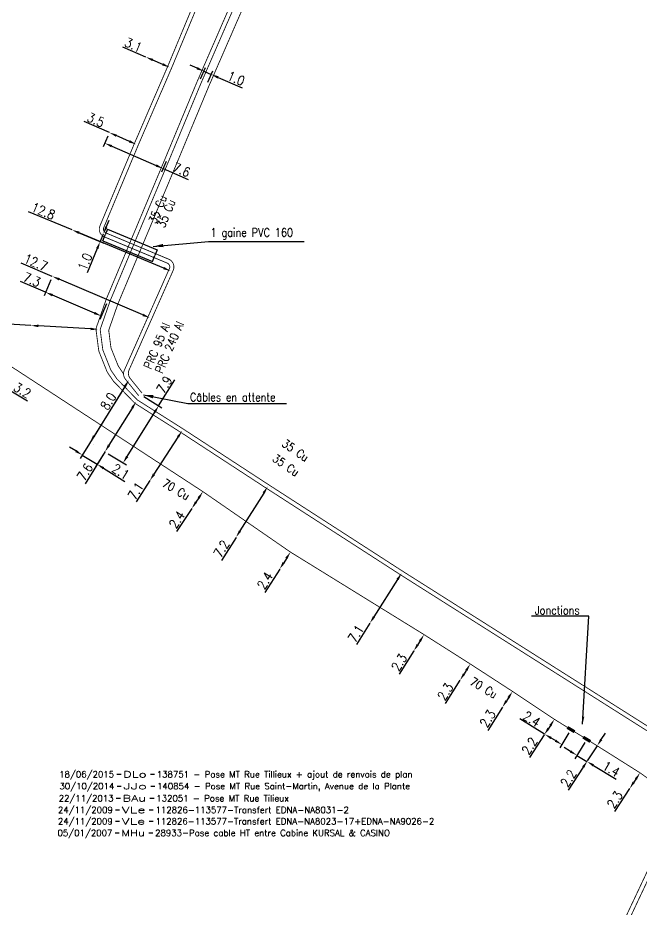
# Model space of a CAD drawing. Header units: millimetres. Extents: x 185000 to 186000, y 127000 to 128000.
# Drawn here: x 185373.7 to 185448.3, y 127252.2 to 127358.8 of the extents above; entities that cross this region are included whole.
import ezdxf
from ezdxf.enums import TextEntityAlignment as Align

# ---------------------------------------------------------------- set-up
doc = ezdxf.new("R2010")
doc.units = ezdxf.units.MM
doc.header["$PDMODE"] = 34
doc.layers.get('0').update_dxf_attribs({"linetype": 'CONTINUOUS'})
doc.layers.get('DEFPOINTS').update_dxf_attribs({"linetype": 'CONTINUOUS'})
for name, color, linetype in [('M_120', 5, 'M_ST_13'), ('M_300', 7, 'CONTINUOUS'), ('M_400', 7, 'CONTINUOUS')]:
    doc.layers.add(name, color=color, linetype=linetype)
doc.layers.add('M_910', color=7, linetype='CONTINUOUS', plot=False)
doc.styles.get("Standard").update_dxf_attribs({"font": 'romans.shx', "width": 0.85})
doc.linetypes.add('M_ST_13', pattern='A,5,-0.3,["oo",Standard,S=1.5,R=0,X=0,Y=-0.5],-3', length=8.3)
doc.dimstyles.get("Standard").update_dxf_attribs({"dimtxt": 1.5, "dimasz": 1.2, "dimexe": 0.625, "dimexo": 0.625, "dimgap": 0.25, "dimtad": 1, "dimdec": 1, "dimzin": 0, "dimdsep": 46, "dimtxsty": 'Standard', "dimcen": -0.5, "dimadec": 0, "dimazin": 0, "dimtfac": 1, "dimtdec": 1, "dimtmove": 0, "dimatfit": 3, "dimfxl": 0, "dimtolj": 1, "dimtzin": 0, "dimarcsym": 0})

# ---------------------------------------------------------------- blocks, each defined once
blk = doc.blocks.new('GIS_MODF')
at = {"color": 0, "linetype": 'Continuous', "flags": 128}
for points in [[(-2.26, -0.01), (-1.76, -0.01)], [(1.76, -0.01), (2.26, -0.01)]]:
    blk.add_lwpolyline(points, dxfattribs=at)
at = {"color": 0, "linetype": 'Continuous'}
blk.add_attdef('DATE', text='', height=0.75, dxfattribs=at).set_placement((-2.58, -0.39), align=Align.RIGHT)
at = {"color": 0, "linetype": 'Continuous', "width": 3.590909}
blk.add_attdef('USER', text='', height=0.75, dxfattribs=at).set_placement((-1.52, -0.39), (1.31, -0.39), align=Align.FIT)
at = {"color": 0, "linetype": 'Continuous'}
blk.add_attdef('DESC', (2.53, -0.39), '', height=0.75, dxfattribs=at)
blk = doc.blocks.new('*D87')
at = {"layer": 'DEFPOINTS', "color": 0, "linetype": 'Continuous', "transparency": 16777216}
for p in [(185419.63, 127292.41), (185415.83, 127286.41), (185415.83, 127286.41)]:
    blk.add_point(p, dxfattribs=at)
at = {"layer": 'M_120', "color": 0, "linetype": 'Continuous', "lineweight": -2, "transparency": 16777216}
for p, q in [((185419.15, 127291.65), (185416.32, 127287.17)), ((185415.83, 127286.41), (185414.23, 127283.87))]:
    blk.add_line(p, q, dxfattribs=at)
at = {"layer": 'M_120', "color": 0, "linetype": 'Continuous', "transparency": 16777216}
for points in [[(185419.02, 127291.73), (185419.27, 127291.57), (185419.63, 127292.41)], [(185416.19, 127287.25), (185416.44, 127287.09), (185415.83, 127286.41)]]:
    blk.add_solid(points, dxfattribs=at)
at = {"layer": 'M_120', "color": 0, "linetype": 'Continuous', "transparency": 16777216, "insert": (185414.16, 127285.16), "char_height": 1.125, "attachment_point": 5, "rotation": 57.7116}
blk.add_mtext('\\A1;7.1', dxfattribs=at)
blk = doc.blocks.new('*D88')
at = {"layer": 'DEFPOINTS', "color": 0, "linetype": 'Continuous', "transparency": 16777216}
for p in [(185393.38, 127309.44), (185389.53, 127303.47), (185389.53, 127303.47)]:
    blk.add_point(p, dxfattribs=at)
at = {"layer": 'M_120', "color": 0, "linetype": 'Continuous', "lineweight": -2, "transparency": 16777216}
for p, q in [((185392.89, 127308.68), (185390.02, 127304.23)), ((185389.53, 127303.47), (185387.9, 127300.94))]:
    blk.add_line(p, q, dxfattribs=at)
at = {"layer": 'M_120', "color": 0, "linetype": 'Continuous', "transparency": 16777216}
for points in [[(185392.77, 127308.76), (185393.02, 127308.6), (185393.38, 127309.44)], [(185389.89, 127304.31), (185390.15, 127304.14), (185389.53, 127303.47)]]:
    blk.add_solid(points, dxfattribs=at)
at = {"layer": 'M_120', "color": 0, "linetype": 'Continuous', "transparency": 16777216, "insert": (185387.84, 127302.23), "char_height": 1.125, "attachment_point": 5, "rotation": 57.1856}
blk.add_mtext('\\A1;7.1', dxfattribs=at)
blk = doc.blocks.new('*D89')
at = {"layer": 'DEFPOINTS', "color": 0, "linetype": 'Continuous', "transparency": 16777216}
for p in [(185384.69, 127345.1), (185384.14, 127343.83), (185391.66, 127342.06)]:
    blk.add_point(p, dxfattribs=at)
at = {"layer": 'M_120', "color": 0, "linetype": 'Continuous', "lineweight": -2, "transparency": 16777216}
for p, q in [((185384.5, 127344.67), (185383.95, 127343.4)), ((185384.97, 127343.47), (185390.28, 127341.16)), ((185391.47, 127341.63), (185390.92, 127340.37)), ((185391.11, 127340.8), (185394.11, 127339.49))]:
    blk.add_line(p, q, dxfattribs=at)
at = {"layer": 'M_120', "color": 0, "linetype": 'Continuous', "transparency": 16777216}
for points in [[(185385.03, 127343.61), (185384.91, 127343.34), (185384.14, 127343.83)], [(185390.34, 127341.3), (185390.22, 127341.02), (185391.11, 127340.8)]]:
    blk.add_solid(points, dxfattribs=at)
at = {"layer": 'M_120', "color": 0, "linetype": 'Continuous', "transparency": 16777216, "insert": (185393.32, 127340.65), "char_height": 1.125, "attachment_point": 5, "rotation": 336.4599}
blk.add_mtext('\\A1;7.6', dxfattribs=at)
blk = doc.blocks.new('*D90')
at = {"layer": 'DEFPOINTS', "color": 0, "linetype": 'Continuous', "transparency": 16777216}
for p in [(185396.86, 127352.06), (185395.41, 127351.1), (185396.28, 127350.72)]:
    blk.add_point(p, dxfattribs=at)
at = {"layer": 'M_120', "color": 0, "linetype": 'Continuous', "lineweight": -2, "transparency": 16777216}
for p, q in [((185395.17, 127352.8), (185394.34, 127353.16)), ((185395.59, 127351.53), (185396.18, 127352.87)), ((185395.99, 127352.44), (185396.86, 127352.06)), ((185396.46, 127351.15), (185397.05, 127352.49)), ((185397.69, 127351.7), (185400.57, 127350.45))]:
    blk.add_line(p, q, dxfattribs=at)
at = {"layer": 'M_120', "color": 0, "linetype": 'Continuous', "transparency": 16777216}
for points in [[(185395.23, 127352.94), (185395.11, 127352.66), (185395.99, 127352.44)], [(185397.75, 127351.84), (185397.63, 127351.56), (185396.86, 127352.06)]]:
    blk.add_solid(points, dxfattribs=at)
at = {"layer": 'M_120', "color": 0, "linetype": 'Continuous', "transparency": 16777216, "insert": (185399.84, 127351.58), "char_height": 1.125, "attachment_point": 5, "rotation": 336.4501}
blk.add_mtext('\\A1;1.0', dxfattribs=at)
blk = doc.blocks.new('*D121')
at = {"layer": 'DEFPOINTS', "color": 0, "linetype": 'Continuous', "transparency": 16777216}
for p in [(185403.61, 127302.75), (185399.83, 127296.68), (185399.83, 127296.68)]:
    blk.add_point(p, dxfattribs=at)
at = {"layer": 'M_120', "color": 0, "linetype": 'Continuous', "lineweight": -2, "transparency": 16777216}
for p, q in [((185404.01, 127302.5), (185404.01, 127302.5)), ((185403.14, 127301.98), (185400.3, 127297.45)), ((185399.83, 127296.68), (185398.09, 127293.9))]:
    blk.add_line(p, q, dxfattribs=at)
at = {"layer": 'M_120', "color": 0, "linetype": 'Continuous', "transparency": 16777216}
for points in [[(185403.01, 127302.06), (185403.26, 127301.9), (185403.61, 127302.75)], [(185400.18, 127297.52), (185400.43, 127297.37), (185399.83, 127296.68)]]:
    blk.add_solid(points, dxfattribs=at)
at = {"layer": 'M_120', "color": 0, "linetype": 'Continuous', "transparency": 16777216, "insert": (185398.08, 127295.31), "char_height": 1.125, "attachment_point": 5, "rotation": 58.0218}
blk.add_mtext('\\A1;7.2', dxfattribs=at)
blk = doc.blocks.new('*D122')
at = {"layer": 'DEFPOINTS', "color": 0, "linetype": 'Continuous', "transparency": 16777216}
for p in [(185387.89, 127312.92), (185384.17, 127306.93), (185384.17, 127306.93)]:
    blk.add_point(p, dxfattribs=at)
at = {"layer": 'M_120', "color": 0, "linetype": 'Continuous', "lineweight": -2, "transparency": 16777216}
for p, q in [((185387.41, 127312.15), (185384.64, 127307.7)), ((185384.17, 127306.93), (185381.78, 127303.1))]:
    blk.add_line(p, q, dxfattribs=at)
at = {"layer": 'M_120', "color": 0, "linetype": 'Continuous', "transparency": 16777216}
for points in [[(185387.29, 127312.23), (185387.54, 127312.07), (185387.89, 127312.92)], [(185384.51, 127307.77), (185384.77, 127307.62), (185384.17, 127306.93)]]:
    blk.add_solid(points, dxfattribs=at)
at = {"layer": 'M_120', "color": 0, "linetype": 'Continuous', "transparency": 16777216, "insert": (185381.77, 127304.5), "char_height": 1.125, "attachment_point": 5, "rotation": 58.1234}
blk.add_mtext('\\A1;7.6', dxfattribs=at)
blk = doc.blocks.new('*D123')
at = {"layer": 'DEFPOINTS', "color": 0, "linetype": 'Continuous', "transparency": 16777216}
for p in [(185375.31, 127322.02), (185375.31, 127322.02), (185383.34, 127321.56)]:
    blk.add_point(p, dxfattribs=at)
at = {"layer": 'M_120', "color": 0, "linetype": 'Continuous', "lineweight": -2, "transparency": 16777216}
for p, q in [((185375.31, 127322.02), (185369.14, 127322.38)), ((185382.45, 127321.61), (185376.21, 127321.97))]:
    blk.add_line(p, q, dxfattribs=at)
at = {"layer": 'M_120', "color": 0, "linetype": 'Continuous', "transparency": 16777216}
for points in [[(185376.22, 127322.12), (185376.2, 127321.82), (185375.31, 127322.02)], [(185382.45, 127321.76), (185382.44, 127321.46), (185383.34, 127321.56)]]:
    blk.add_solid(points, dxfattribs=at)
at = {"layer": 'M_120', "color": 0, "linetype": 'Continuous', "transparency": 16777216, "insert": (185370.24, 127323.06), "char_height": 1.125, "attachment_point": 5, "rotation": 356.7101}
blk.add_mtext('\\A1;8.1', dxfattribs=at)
blk = doc.blocks.new('*D124')
at = {"layer": 'DEFPOINTS', "color": 0, "linetype": 'Continuous', "transparency": 16777216}
for p in [(185377.87, 127327.9), (185377.06, 127326), (185384.54, 127325.06)]:
    blk.add_point(p, dxfattribs=at)
at = {"layer": 'M_120', "color": 0, "linetype": 'Continuous', "lineweight": -2, "transparency": 16777216}
for p, q in [((185377.06, 127326), (185374.05, 127327.29)), ((185377.69, 127327.47), (185376.88, 127325.57)), ((185382.9, 127323.51), (185377.89, 127325.65)), ((185384.36, 127324.63), (185383.55, 127322.73))]:
    blk.add_line(p, q, dxfattribs=at)
at = {"layer": 'M_120', "color": 0, "linetype": 'Continuous', "transparency": 16777216}
for points in [[(185377.95, 127325.79), (185377.83, 127325.51), (185377.06, 127326)], [(185382.96, 127323.65), (185382.85, 127323.38), (185383.73, 127323.16)]]:
    blk.add_solid(points, dxfattribs=at)
at = {"layer": 'M_120', "color": 0, "linetype": 'Continuous', "transparency": 16777216, "insert": (185375.43, 127327.51), "char_height": 1.125, "attachment_point": 5, "rotation": 336.9323}
blk.add_mtext('\\A1;7.3', dxfattribs=at)
blk = doc.blocks.new('*D155')
at = {"layer": 'DEFPOINTS', "color": 0, "linetype": 'Continuous', "transparency": 16777216}
for p in [(185369.37, 127316.35), (185372.11, 127314.7), (185372.11, 127314.7)]:
    blk.add_point(p, dxfattribs=at)
at = {"layer": 'M_120', "color": 0, "linetype": 'Continuous', "lineweight": -2, "transparency": 16777216}
for p, q in [((185370.14, 127315.89), (185371.34, 127315.17)), ((185372.11, 127314.7), (185374.92, 127313.01))]:
    blk.add_line(p, q, dxfattribs=at)
at = {"layer": 'M_120', "color": 0, "linetype": 'Continuous', "transparency": 16777216}
for points in [[(185370.22, 127316.02), (185370.06, 127315.76), (185369.37, 127316.35)], [(185371.42, 127315.29), (185371.26, 127315.04), (185372.11, 127314.7)]]:
    blk.add_solid(points, dxfattribs=at)
at = {"layer": 'M_120', "color": 0, "linetype": 'Continuous', "transparency": 16777216, "insert": (185374.29, 127314.27), "char_height": 1.125, "attachment_point": 5, "rotation": 328.9317}
blk.add_mtext('\\A1;3.2', dxfattribs=at)
blk = doc.blocks.new('*D157')
at = {"layer": 'DEFPOINTS', "color": 0, "linetype": 'Continuous', "transparency": 16777216}
for p in [(185395.87, 127302.15), (185394.55, 127300.15), (185394.55, 127300.15)]:
    blk.add_point(p, dxfattribs=at)
at = {"layer": 'M_120', "color": 0, "linetype": 'Continuous', "lineweight": -2, "transparency": 16777216}
for p, q in [((185395.38, 127301.4), (185395.04, 127300.9)), ((185394.55, 127300.15), (185392.71, 127297.38))]:
    blk.add_line(p, q, dxfattribs=at)
at = {"layer": 'M_120', "color": 0, "linetype": 'Continuous', "transparency": 16777216}
for points in [[(185395.25, 127301.48), (185395.5, 127301.31), (185395.87, 127302.15)], [(185394.92, 127300.98), (185395.17, 127300.81), (185394.55, 127300.15)]]:
    blk.add_solid(points, dxfattribs=at)
at = {"layer": 'M_120', "color": 0, "linetype": 'Continuous', "transparency": 16777216, "insert": (185392.76, 127298.8), "char_height": 1.125, "attachment_point": 5, "rotation": 56.4657}
blk.add_mtext('\\A1;2.4', dxfattribs=at)
blk = doc.blocks.new('*D158')
at = {"layer": 'DEFPOINTS', "color": 0, "linetype": 'Continuous', "transparency": 16777216}
for p in [(185406.33, 127294.92), (185405.05, 127292.89), (185405.05, 127292.89)]:
    blk.add_point(p, dxfattribs=at)
at = {"layer": 'M_120', "color": 0, "linetype": 'Continuous', "lineweight": -2, "transparency": 16777216}
for p, q in [((185405.85, 127294.16), (185405.53, 127293.65)), ((185405.05, 127292.89), (185403.29, 127290.07))]:
    blk.add_line(p, q, dxfattribs=at)
at = {"layer": 'M_120', "color": 0, "linetype": 'Continuous', "transparency": 16777216}
for points in [[(185405.72, 127294.24), (185405.97, 127294.08), (185406.33, 127294.92)], [(185405.4, 127293.73), (185405.66, 127293.57), (185405.05, 127292.89)]]:
    blk.add_solid(points, dxfattribs=at)
at = {"layer": 'M_120', "color": 0, "linetype": 'Continuous', "transparency": 16777216, "insert": (185403.29, 127291.5), "char_height": 1.125, "attachment_point": 5, "rotation": 57.9375}
blk.add_mtext('\\A1;2.4', dxfattribs=at)
blk = doc.blocks.new('*D159')
at = {"layer": 'DEFPOINTS', "color": 0, "linetype": 'Continuous', "transparency": 16777216}
for p in [(185422.31, 127285.04), (185421.08, 127283.09), (185421.08, 127283.09)]:
    blk.add_point(p, dxfattribs=at)
at = {"layer": 'M_120', "color": 0, "linetype": 'Continuous', "lineweight": -2, "transparency": 16777216}
for p, q in [((185421.83, 127284.28), (185421.56, 127283.85)), ((185421.08, 127283.09), (185419.33, 127280.32))]:
    blk.add_line(p, q, dxfattribs=at)
at = {"layer": 'M_120', "color": 0, "linetype": 'Continuous', "transparency": 16777216}
for points in [[(185421.7, 127284.36), (185421.95, 127284.2), (185422.31, 127285.04)], [(185421.43, 127283.93), (185421.69, 127283.77), (185421.08, 127283.09)]]:
    blk.add_solid(points, dxfattribs=at)
at = {"layer": 'M_120', "color": 0, "linetype": 'Continuous', "transparency": 16777216, "insert": (185419.33, 127281.73), "char_height": 1.125, "attachment_point": 5, "rotation": 57.7037}
blk.add_mtext('\\A1;2.3', dxfattribs=at)
blk = doc.blocks.new('*D160')
at = {"layer": 'DEFPOINTS', "color": 0, "linetype": 'Continuous', "transparency": 16777216}
for p in [(185427.83, 127281.53), (185426.6, 127279.58), (185426.6, 127279.58)]:
    blk.add_point(p, dxfattribs=at)
at = {"layer": 'M_120', "color": 0, "linetype": 'Continuous', "lineweight": -2, "transparency": 16777216}
for p, q in [((185427.35, 127280.77), (185427.08, 127280.34)), ((185426.6, 127279.58), (185424.84, 127276.82))]:
    blk.add_line(p, q, dxfattribs=at)
at = {"layer": 'M_120', "color": 0, "linetype": 'Continuous', "transparency": 16777216}
for points in [[(185427.23, 127280.85), (185427.48, 127280.69), (185427.83, 127281.53)], [(185426.96, 127280.42), (185427.21, 127280.26), (185426.6, 127279.58)]]:
    blk.add_solid(points, dxfattribs=at)
at = {"layer": 'M_120', "color": 0, "linetype": 'Continuous', "transparency": 16777216, "insert": (185424.85, 127278.22), "char_height": 1.125, "attachment_point": 5, "rotation": 57.5591}
blk.add_mtext('\\A1;2.3', dxfattribs=at)
blk = doc.blocks.new('*D161')
at = {"layer": 'DEFPOINTS', "color": 0, "linetype": 'Continuous', "transparency": 16777216}
for p in [(185432.88, 127278.25), (185431.67, 127276.36), (185431.67, 127276.36)]:
    blk.add_point(p, dxfattribs=at)
at = {"layer": 'M_120', "color": 0, "linetype": 'Continuous', "lineweight": -2, "transparency": 16777216}
for p, q in [((185432.39, 127277.5), (185432.15, 127277.12)), ((185431.67, 127276.36), (185429.91, 127273.59))]:
    blk.add_line(p, q, dxfattribs=at)
at = {"layer": 'M_120', "color": 0, "linetype": 'Continuous', "transparency": 16777216}
for points in [[(185432.27, 127277.58), (185432.52, 127277.41), (185432.88, 127278.25)], [(185432.02, 127277.2), (185432.28, 127277.04), (185431.67, 127276.36)]]:
    blk.add_solid(points, dxfattribs=at)
at = {"layer": 'M_120', "color": 0, "linetype": 'Continuous', "transparency": 16777216, "insert": (185429.91, 127275), "char_height": 1.125, "attachment_point": 5, "rotation": 57.5002}
blk.add_mtext('\\A1;2.3', dxfattribs=at)
blk = doc.blocks.new('*D162')
at = {"layer": 'DEFPOINTS', "color": 0, "linetype": 'Continuous', "transparency": 16777216}
for p in [(185437.89, 127274.91), (185436.68, 127273.07), (185436.68, 127273.07)]:
    blk.add_point(p, dxfattribs=at)
at = {"layer": 'M_120', "color": 0, "linetype": 'Continuous', "lineweight": -2, "transparency": 16777216}
for p, q in [((185437.4, 127274.16), (185437.18, 127273.82)), ((185436.68, 127273.07), (185434.89, 127270.33))]:
    blk.add_line(p, q, dxfattribs=at)
at = {"layer": 'M_120', "color": 0, "linetype": 'Continuous', "transparency": 16777216}
for points in [[(185437.27, 127274.24), (185437.52, 127274.07), (185437.89, 127274.91)], [(185437.05, 127273.9), (185437.3, 127273.74), (185436.68, 127273.07)]]:
    blk.add_solid(points, dxfattribs=at)
at = {"layer": 'M_120', "color": 0, "linetype": 'Continuous', "transparency": 16777216, "insert": (185434.91, 127271.73), "char_height": 1.125, "attachment_point": 5, "rotation": 56.7549}
blk.add_mtext('\\A1;2.2', dxfattribs=at)
blk = doc.blocks.new('*D163')
at = {"layer": 'DEFPOINTS', "color": 0, "linetype": 'Continuous', "transparency": 16777216}
for p in [(185443, 127271.74), (185441.82, 127269.94), (185441.82, 127269.94)]:
    blk.add_point(p, dxfattribs=at)
at = {"layer": 'M_120', "color": 0, "linetype": 'Continuous', "lineweight": -2, "transparency": 16777216}
for p, q in [((185443.49, 127272.5), (185443.98, 127273.25)), ((185443, 127271.74), (185441.82, 127269.94)), ((185441.33, 127269.19), (185439.54, 127266.44))]:
    blk.add_line(p, q, dxfattribs=at)
at = {"layer": 'M_120', "color": 0, "linetype": 'Continuous', "transparency": 16777216}
for points in [[(185443.36, 127272.58), (185443.61, 127272.42), (185443, 127271.74)], [(185441.21, 127269.27), (185441.46, 127269.11), (185441.82, 127269.94)]]:
    blk.add_solid(points, dxfattribs=at)
at = {"layer": 'M_120', "color": 0, "linetype": 'Continuous', "transparency": 16777216, "insert": (185439.56, 127267.85), "char_height": 1.125, "attachment_point": 5, "rotation": 56.9552}
blk.add_mtext('\\A1;2.2', dxfattribs=at)
blk = doc.blocks.new('*D164')
at = {"layer": 'DEFPOINTS', "color": 0, "linetype": 'Continuous', "transparency": 16777216}
for p in [(185448.12, 127268.51), (185446.88, 127266.63), (185446.88, 127266.63)]:
    blk.add_point(p, dxfattribs=at)
at = {"layer": 'M_120', "color": 0, "linetype": 'Continuous', "lineweight": -2, "transparency": 16777216}
for p, q in [((185447.63, 127267.76), (185447.38, 127267.39)), ((185446.88, 127266.63), (185445.08, 127263.9))]:
    blk.add_line(p, q, dxfattribs=at)
at = {"layer": 'M_120', "color": 0, "linetype": 'Continuous', "transparency": 16777216}
for points in [[(185447.5, 127267.84), (185447.75, 127267.68), (185448.12, 127268.51)], [(185447.25, 127267.47), (185447.5, 127267.3), (185446.88, 127266.63)]]:
    blk.add_solid(points, dxfattribs=at)
at = {"layer": 'M_120', "color": 0, "linetype": 'Continuous', "transparency": 16777216, "insert": (185445.11, 127265.3), "char_height": 1.125, "attachment_point": 5, "rotation": 56.6262}
blk.add_mtext('\\A1;2.3', dxfattribs=at)
blk = doc.blocks.new('*D196')
at = {"layer": 'DEFPOINTS', "color": 0, "linetype": 'Continuous', "transparency": 16777216}
for p in [(185439.87, 127273.68), (185436.68, 127273.07), (185436.72, 127273.13)]:
    blk.add_point(p, dxfattribs=at)
at = {"layer": 'M_120', "color": 0, "linetype": 'Continuous', "lineweight": -2, "transparency": 16777216}
for p, q in [((185436.72, 127273.13), (185433.74, 127274.95)), ((185436.93, 127273.47), (185436.97, 127273.54)), ((185439.62, 127273.28), (185438.53, 127271.49)), ((185438, 127272.36), (185437.49, 127272.67))]:
    blk.add_line(p, q, dxfattribs=at)
at = {"layer": 'M_120', "color": 0, "linetype": 'Continuous', "transparency": 16777216}
for points in [[(185437.57, 127272.8), (185437.41, 127272.54), (185436.72, 127273.13)], [(185438.08, 127272.48), (185437.93, 127272.23), (185438.77, 127271.89)]]:
    blk.add_solid(points, dxfattribs=at)
at = {"layer": 'M_120', "color": 0, "linetype": 'Continuous', "transparency": 16777216, "insert": (185435.17, 127274.96), "char_height": 1.125, "attachment_point": 5, "rotation": 328.6869}
blk.add_mtext('\\A1;2.4', dxfattribs=at)
blk = doc.blocks.new('*D197')
at = {"layer": 'DEFPOINTS', "color": 0, "linetype": 'Continuous', "transparency": 16777216}
for p in [(185441.75, 127272.52), (185441.78, 127269.87), (185441.82, 127269.94)]:
    blk.add_point(p, dxfattribs=at)
at = {"layer": 'M_120', "color": 0, "linetype": 'Continuous', "lineweight": -2, "transparency": 16777216}
for p, q in [((185439.81, 127271.07), (185439.05, 127271.53)), ((185441.51, 127272.12), (185440.34, 127270.2)), ((185440.58, 127270.6), (185441.78, 127269.87)), ((185441.58, 127269.54), (185441.54, 127269.47)), ((185442.55, 127269.4), (185445.27, 127267.75))]:
    blk.add_line(p, q, dxfattribs=at)
at = {"layer": 'M_120', "color": 0, "linetype": 'Continuous', "transparency": 16777216}
for points in [[(185439.89, 127271.19), (185439.74, 127270.94), (185440.58, 127270.6)], [(185442.63, 127269.53), (185442.47, 127269.28), (185441.78, 127269.87)]]:
    blk.add_solid(points, dxfattribs=at)
at = {"layer": 'M_120', "color": 0, "linetype": 'Continuous', "transparency": 16777216, "insert": (185444.68, 127268.98), "char_height": 1.125, "attachment_point": 5, "rotation": 328.6869}
blk.add_mtext('\\A1;1.4', dxfattribs=at)
blk = doc.blocks.new('M_300_03')
at = {"color": 0, "linetype": 'Continuous'}
blk.add_solid([(-0.5, 0.1875), (-0.5, -0.1875), (0.5, 0.1875), (0.5, -0.1875)], dxfattribs=at)
at = {"color": 0, "linetype": 'Continuous', "width": 0.75, "flags": 3}
for tag, p in [('DEF_LEG', (0, -5)), ('DEF_COUP', (0, -7.5)), ('DEF_TYPE', (0, -10))]:
    blk.add_attdef(tag, text='', height=1.2, dxfattribs=at).set_placement(p, align=Align.MIDDLE)
blk = doc.blocks.new('*D507')
at = {"layer": 'DEFPOINTS', "color": 0, "linetype": 'Continuous', "transparency": 16777216}
for p in [(185377.87, 127327.9), (185377.87, 127327.9), (185389.53, 127322.94)]:
    blk.add_point(p, dxfattribs=at)
at = {"layer": 'M_120', "color": 0, "linetype": 'Continuous', "lineweight": -2, "transparency": 16777216}
for p, q in [((185377.87, 127327.9), (185374.14, 127329.49)), ((185388.7, 127323.29), (185378.7, 127327.55))]:
    blk.add_line(p, q, dxfattribs=at)
at = {"layer": 'M_120', "color": 0, "linetype": 'Continuous', "transparency": 16777216}
for points in [[(185378.76, 127327.69), (185378.64, 127327.41), (185377.87, 127327.9)], [(185388.76, 127323.43), (185388.64, 127323.15), (185389.53, 127322.94)]]:
    blk.add_solid(points, dxfattribs=at)
at = {"layer": 'M_120', "color": 0, "linetype": 'Continuous', "transparency": 16777216, "insert": (185375.89, 127329.56), "char_height": 1.125, "attachment_point": 5, "rotation": 336.9323}
blk.add_mtext('\\A1;12.7', dxfattribs=at)
blk = doc.blocks.new('*D508')
at = {"layer": 'DEFPOINTS', "color": 0, "linetype": 'Continuous', "transparency": 16777216}
for p in [(185380.24, 127333.46), (185380.24, 127333.46), (185392.01, 127328.54)]:
    blk.add_point(p, dxfattribs=at)
at = {"layer": 'M_120', "color": 0, "linetype": 'Continuous', "lineweight": -2, "transparency": 16777216}
for p, q in [((185380.24, 127333.46), (185375.04, 127335.63)), ((185391.18, 127328.89), (185381.07, 127333.11))]:
    blk.add_line(p, q, dxfattribs=at)
at = {"layer": 'M_120', "color": 0, "linetype": 'Continuous', "transparency": 16777216}
for points in [[(185381.13, 127333.25), (185381.01, 127332.97), (185380.24, 127333.46)], [(185391.24, 127329.02), (185391.12, 127328.75), (185392.01, 127328.54)]]:
    blk.add_solid(points, dxfattribs=at)
at = {"layer": 'M_120', "color": 0, "linetype": 'Continuous', "transparency": 16777216, "insert": (185376.79, 127335.71), "char_height": 1.125, "attachment_point": 5, "rotation": 337.3356}
blk.add_mtext('\\A1;12.8', dxfattribs=at)
blk = doc.blocks.new('*D509')
at = {"layer": 'DEFPOINTS', "color": 0, "linetype": 'Continuous', "transparency": 16777216}
for p in [(185380.24, 127333.46), (185383.59, 127332.06), (185383.96, 127332.95)]:
    blk.add_point(p, dxfattribs=at)
at = {"layer": 'M_120', "color": 0, "linetype": 'Continuous', "lineweight": -2, "transparency": 16777216}
for p, q in [((185384.31, 127333.78), (185384.66, 127334.61)), ((185380.67, 127333.28), (185384.02, 127331.88)), ((185383.96, 127332.95), (185383.59, 127332.06)), ((185383.24, 127331.23), (185382.03, 127328.33))]:
    blk.add_line(p, q, dxfattribs=at)
at = {"layer": 'M_120', "color": 0, "linetype": 'Continuous', "transparency": 16777216}
for points in [[(185384.17, 127333.84), (185384.45, 127333.72), (185383.96, 127332.95)], [(185383.1, 127331.28), (185383.38, 127331.17), (185383.59, 127332.06)]]:
    blk.add_solid(points, dxfattribs=at)
at = {"layer": 'M_120', "color": 0, "linetype": 'Continuous', "transparency": 16777216, "insert": (185381.77, 127329.65), "char_height": 1.125, "attachment_point": 5, "rotation": 67.3323}
blk.add_mtext('\\A1;1.0', dxfattribs=at)
blk = doc.blocks.new('*D510')
at = {"layer": 'DEFPOINTS', "color": 0, "linetype": 'Continuous', "transparency": 16777216}
for p in [(185384.69, 127345.1), (185384.69, 127345.1), (185387.91, 127343.69)]:
    blk.add_point(p, dxfattribs=at)
at = {"layer": 'M_120', "color": 0, "linetype": 'Continuous', "lineweight": -2, "transparency": 16777216}
for p, q in [((185384.69, 127345.1), (185381.68, 127346.41)), ((185387.08, 127344.05), (185385.52, 127344.74))]:
    blk.add_line(p, q, dxfattribs=at)
at = {"layer": 'M_120', "color": 0, "linetype": 'Continuous', "transparency": 16777216}
for points in [[(185385.58, 127344.87), (185385.46, 127344.6), (185384.69, 127345.1)], [(185387.14, 127344.19), (185387.02, 127343.92), (185387.91, 127343.69)]]:
    blk.add_solid(points, dxfattribs=at)
at = {"layer": 'M_120', "color": 0, "linetype": 'Continuous', "transparency": 16777216, "insert": (185383.07, 127346.62), "char_height": 1.125, "attachment_point": 5, "rotation": 336.4599}
blk.add_mtext('\\A1;3.5', dxfattribs=at)
blk = doc.blocks.new('*D511')
at = {"layer": 'DEFPOINTS', "color": 0, "linetype": 'Continuous', "transparency": 16777216}
for p in [(185389.06, 127354.13), (185389.06, 127354.13), (185391.89, 127352.91)]:
    blk.add_point(p, dxfattribs=at)
at = {"layer": 'M_120', "color": 0, "linetype": 'Continuous', "lineweight": -2, "transparency": 16777216}
for p, q in [((185389.06, 127354.13), (185386.3, 127355.32)), ((185391.07, 127353.26), (185389.88, 127353.77))]:
    blk.add_line(p, q, dxfattribs=at)
at = {"layer": 'M_120', "color": 0, "linetype": 'Continuous', "transparency": 16777216}
for points in [[(185389.94, 127353.91), (185389.82, 127353.64), (185389.06, 127354.13)], [(185391.13, 127353.4), (185391.01, 127353.13), (185391.89, 127352.91)]]:
    blk.add_solid(points, dxfattribs=at)
at = {"layer": 'M_120', "color": 0, "linetype": 'Continuous', "transparency": 16777216, "insert": (185387.56, 127355.59), "char_height": 1.125, "attachment_point": 5, "rotation": 336.7315}
blk.add_mtext('\\A1;3.1', dxfattribs=at)
blk = doc.blocks.new('*D528')
at = {"layer": 'DEFPOINTS', "color": 0, "linetype": 'Continuous', "transparency": 16777216}
for p in [(185387.02, 127315.49), (185384.17, 127306.93), (185383.23, 127305.42)]:
    blk.add_point(p, dxfattribs=at)
at = {"layer": 'M_120', "color": 0, "linetype": 'Continuous', "lineweight": -2, "transparency": 16777216}
for p, q in [((185386.77, 127315.1), (185381.2, 127306.13)), ((185380.68, 127307.01), (185379.92, 127307.48)), ((185381.44, 127306.53), (185383.23, 127305.42)), ((185383.92, 127306.53), (185382.98, 127305.03)), ((185383.99, 127304.95), (185386.54, 127303.36))]:
    blk.add_line(p, q, dxfattribs=at)
at = {"layer": 'M_120', "color": 0, "linetype": 'Continuous', "transparency": 16777216}
for points in [[(185380.76, 127307.14), (185380.6, 127306.88), (185381.44, 127306.53)], [(185384.07, 127305.08), (185383.91, 127304.82), (185383.23, 127305.42)]]:
    blk.add_solid(points, dxfattribs=at)
at = {"layer": 'M_120', "color": 0, "linetype": 'Continuous', "transparency": 16777216, "insert": (185386.05, 127304.55), "char_height": 1.125, "attachment_point": 5, "rotation": 328.1321}
blk.add_mtext('\\A1;2.1', dxfattribs=at)
blk = doc.blocks.new('*D529')
at = {"layer": 'DEFPOINTS', "color": 0, "linetype": 'Continuous', "transparency": 16777216}
for p in [(185387.02, 127315.49), (185382.38, 127308.04), (185382.38, 127308.04)]:
    blk.add_point(p, dxfattribs=at)
at = {"layer": 'M_120', "color": 0, "linetype": 'Continuous', "lineweight": -2, "transparency": 16777216}
for p, q in [((185386.54, 127314.73), (185382.86, 127308.8)), ((185382.78, 127307.79), (185382.78, 127307.79))]:
    blk.add_line(p, q, dxfattribs=at)
at = {"layer": 'M_120', "color": 0, "linetype": 'Continuous', "transparency": 16777216}
for points in [[(185386.41, 127314.81), (185386.67, 127314.65), (185387.02, 127315.49)], [(185382.73, 127308.88), (185382.98, 127308.72), (185382.38, 127308.04)]]:
    blk.add_solid(points, dxfattribs=at)
at = {"layer": 'M_120', "color": 0, "linetype": 'Continuous', "transparency": 16777216, "insert": (185384.56, 127312.96), "char_height": 1.125, "attachment_point": 5, "rotation": 58.1321}
blk.add_mtext('\\A1;8.0', dxfattribs=at)
blk = doc.blocks.new('*D536')
at = {"layer": 'DEFPOINTS', "color": 0, "linetype": 'Continuous', "transparency": 16777216}
for p in [(185388.39, 127313.78), (185384.17, 127306.93), (185386.33, 127305.58)]:
    blk.add_point(p, dxfattribs=at)
at = {"layer": 'M_120', "color": 0, "linetype": 'Continuous', "lineweight": -2, "transparency": 16777216}
for p, q in [((185390.58, 127312.42), (185392.52, 127315.54)), ((185388.79, 127313.53), (185390.98, 127312.17)), ((185386.81, 127306.35), (185390.11, 127311.65)), ((185384.56, 127306.68), (185386.73, 127305.34))]:
    blk.add_line(p, q, dxfattribs=at)
at = {"layer": 'M_120', "color": 0, "linetype": 'Continuous', "transparency": 16777216}
for points in [[(185389.98, 127311.73), (185390.23, 127311.57), (185390.58, 127312.42)], [(185386.68, 127306.43), (185386.94, 127306.27), (185386.33, 127305.58)]]:
    blk.add_solid(points, dxfattribs=at)
at = {"layer": 'M_120', "color": 0, "linetype": 'Continuous', "transparency": 16777216, "insert": (185391.27, 127314.94), "char_height": 1.125, "attachment_point": 5, "rotation": 58.1234}
blk.add_mtext('\\A1;7.9', dxfattribs=at)

msp = doc.modelspace()

# ---------------------------------------------------------------- linework, layer by layer
at = {"layer": 'M_120', "const_width": 0.1}
for points in [[(185386.34, 127316.3), (185385.75, 127317.18), (185384.88, 127319.35), (185384.61, 127321.46), (185385.71, 127324.61), (185392.81, 127341.58), (185396.56, 127350.61), (185401.76, 127362.56), (185412.9, 127388.51, 0.039632), (185412.98, 127388.74), (185414.15, 127393.37), (185417.14, 127398.14), (185417.87, 127400.3), (185426.2, 127420.1), (185427.23, 127421.95, 0.061298), (185427.37, 127422.29), (185428.67, 127427.15), (185431.01, 127431.14, 0.056852), (185431.14, 127431.45), (185431.56, 127432.78), (185435.34, 127442.14), (185437.59, 127447.73), (185444.17, 127464.53), (185450.75, 127481.17)], [(185439.49, 127467.58), (185434.17, 127454.39), (185425.28, 127432.51), (185418.2, 127415.3), (185412.67, 127402.08), (185408.24, 127391.84), (185403.43, 127380.67), (185399.21, 127370.84), (185395.01, 127361.07), (185391.66, 127353.01), (185387.68, 127343.79), (185383.56, 127333.93, 0.414197), (185384.1, 127332.62), (185391.6, 127329.49, -0.420567), (185391.87, 127328.83), (185391.78, 127328.64), (185389.3, 127323.04), (185386.47, 127316.65, 0.280271), (185386.6, 127315.61), (185388.2, 127313.62)], [(185504.45, 127234.23), (185473.22, 127256.3), (185459.28, 127267), (185419.49, 127292.2), (185403.48, 127302.54), (185393.24, 127309.23), (185387.75, 127312.71), (185385.37, 127315.16, -0.084936), (185385.14, 127315.41), (185384.48, 127316.38, -0.053239), (185384.38, 127316.57), (185383.47, 127318.85, -0.062598), (185383.41, 127319.09), (185383.11, 127321.38, -0.116803), (185383.15, 127321.84), (185384.31, 127325.15), (185391.43, 127342.16), (185395.18, 127351.2), (185400.38, 127363.16)], [(185454.71, 127270.49), (185419.76, 127292.62, -0.002163), (185419.76, 127292.62), (185403.75, 127302.96), (185393.52, 127309.64), (185388.03, 127313.12), (185385.67, 127315.56, -0.084936), (185385.55, 127315.69), (185384.89, 127316.66, -0.053239), (185384.84, 127316.76), (185383.93, 127319.04, -0.062598), (185383.9, 127319.16), (185383.6, 127321.45, -0.116803), (185383.63, 127321.67), (185384.78, 127324.97), (185391.89, 127341.96), (185395.64, 127351), (185400.84, 127362.96)], [(185445.28, 127247.68), (185451.63, 127261.15, -0.17797), (185451.88, 127261.4), (185453.39, 127262.08, 0.174015), (185453.88, 127262.55), (185456.61, 127268.13), (185456.8, 127268.51, -0.446358), (185457.52, 127268.71), (185457.67, 127268.61), (185459.57, 127267.41), (185473.52, 127256.7), (185504.74, 127234.64)], [(185444.82, 127247.89), (185451.18, 127261.37, -0.17797)]]:
    msp.add_lwpolyline(points, format="xyb", dxfattribs=at)
at = {"layer": 'M_120'}
msp.add_lwpolyline([(185439.95, 127467.39, 0.1, 0.1, 0), (185434.63, 127454.2, 0.1, 0.1, 0), (185425.74, 127432.32, 0.1, 0.1, 0), (185418.66, 127415.11, 0.1, 0.1, 0), (185413.13, 127401.88, 0.1, 0.1, 0), (185408.69, 127391.65, 0.1, 0.1, 0), (185403.89, 127380.48, 0.1, 0.1, 0), (185399.67, 127370.65, 0.1, 0.1, 0), (185395.47, 127360.87, 0.1, 0.1, 0), (185392.12, 127352.81, 0.1, 0.1, 0), (185388.14, 127343.6, 0.1, 0.1, 0), (185384.02, 127333.74, 0.1, 0.1, 0.414197), (185384.29, 127333.09, 0.1, 0.1, 0), (185390.22, 127330.61, 0.1, 0.1, 0), (185391.79, 127329.95, 0.1, 0.1, -0.420567), (185392.32, 127328.62, 0.1, 0.1, 0), (185392.24, 127328.44, 0.1, 0.1, 0), (185389.76, 127322.84, 0.1, 0.1, 0), (185387.05, 127316.72, 0.1, 0.1, 0.280271), (185387.18, 127315.69, 0.1, 0.1, 0), (185388.59, 127313.94, 0, 0, 0)], format="xyseb", dxfattribs=at)
at = {"layer": 'M_120', "const_width": 0.1}
msp.add_lwpolyline([(185473.11, 127251.63), (185467.65, 127254.51), (185451.64, 127265.99), (185448.12, 127268.51), (185443, 127271.74), (185441.75, 127272.52), (185439.87, 127273.68), (185437.89, 127274.91), (185432.88, 127278.25), (185427.83, 127281.53), (185422.31, 127285.04), (185406.33, 127294.92), (185395.87, 127302.15), (185370.71, 127318.58), (185365.42, 127320.37), (185359.01, 127324.43), (185347.19, 127331.61), (185341.59, 127335.14), (185333.72, 127340.07)], dxfattribs=at)
at = {"layer": 'M_400', "color": 7, "linetype": 'CONTINUOUS'}
for p, q in [((185384.48, 127333.55), (185384.19, 127332.85)), ((185384.48, 127333.55), (185390.41, 127331.07)), ((185383.91, 127332.16), (185384.19, 127332.85)), ((185383.91, 127332.16), (185389.83, 127329.69)), ((185390.41, 127331.07), (185390.12, 127330.38)), ((185389.83, 127329.69), (185390.12, 127330.38))]:
    msp.add_line(p, q, dxfattribs=at)

# ---------------------------------------------------------------- block references
at = {"layer": 'M_300', "rotation": 328.6045941041375}
for p in [(185439.87, 127273.68), (185441.75, 127272.52)]:
    msp.add_blockref('M_300_03', p, dxfattribs=at)
at = {"layer": 'M_910'}
ref = msp.add_blockref('GIS_MODF', (185387.84, 127268.34), dxfattribs=at)
ref.add_attrib('DATE', '18/06/2015', dxfattribs={"layer": '0', "color": 0, "linetype": 'Continuous', "height": 0.75}).set_placement((185385.25, 127267.96), align=Align.RIGHT)
ref.add_attrib('USER', 'DLo', dxfattribs={"layer": '0', "color": 0, "linetype": 'Continuous', "height": 0.75, "width": 1.462963}).set_placement((185386.32, 127267.96), (185389.14, 127267.96), align=Align.FIT)
ref.add_attrib('DESC', '138751 - Pose MT Rue Tillieux + ajout de renvois de plan', (185390.36, 127267.96), dxfattribs={"layer": '0', "color": 0, "linetype": 'Continuous', "height": 0.75})
ref = msp.add_blockref('GIS_MODF', (185387.87, 127266.92), dxfattribs=at)
ref.add_attrib('DATE', '30/10/2014', dxfattribs={"layer": '0', "color": 0, "linetype": 'Continuous', "height": 0.75}).set_placement((185385.28, 127266.54), align=Align.RIGHT)
ref.add_attrib('USER', 'JJo', dxfattribs={"layer": '0', "color": 0, "linetype": 'Continuous', "height": 0.75, "width": 1.645833}).set_placement((185386.35, 127266.54), (185389.17, 127266.54), align=Align.FIT)
ref.add_attrib('DESC', '140854 - Pose MT Rue Saint-Martin, Avenue de la Plante', (185390.39, 127266.54), dxfattribs={"layer": '0', "color": 0, "linetype": 'Continuous', "height": 0.75})
ref = msp.add_blockref('GIS_MODF', (185387.77, 127265.47), dxfattribs=at)
ref.add_attrib('DATE', '22/11/2013', dxfattribs={"layer": '0', "color": 0, "linetype": 'Continuous', "height": 0.75}).set_placement((185385.19, 127265.09), align=Align.RIGHT)
ref.add_attrib('USER', 'BAu', dxfattribs={"layer": '0', "color": 0, "linetype": 'Continuous', "height": 0.75, "width": 1.462963}).set_placement((185386.25, 127265.09), (185389.08, 127265.09), align=Align.FIT)
ref.add_attrib('DESC', '132051 - Pose MT Rue Tilieux', (185390.3, 127265.09), dxfattribs={"layer": '0', "color": 0, "linetype": 'Continuous', "height": 0.75})
ref = msp.add_blockref('GIS_MODF', (185387.68, 127264.09), dxfattribs=at)
ref.add_attrib('DATE', '24/11/2009', dxfattribs={"layer": '0', "color": 0, "linetype": 'Continuous', "height": 0.75}).set_placement((185385.1, 127263.7), align=Align.RIGHT)
ref.add_attrib('USER', 'VLe', dxfattribs={"layer": '0', "color": 0, "linetype": 'Continuous', "height": 0.75, "width": 1.58}).set_placement((185386.17, 127263.7), (185388.99, 127263.7), align=Align.FIT)
ref.add_attrib('DESC', '112826-113577-Transfert EDNA-NA8031-2', (185390.21, 127263.7), dxfattribs={"layer": '0', "color": 0, "linetype": 'Continuous', "height": 0.75})
ref = msp.add_blockref('GIS_MODF', (185387.67, 127262.73), dxfattribs=at)
ref.add_attrib('DATE', '24/11/2009', dxfattribs={"layer": '0', "color": 0, "linetype": 'Continuous', "height": 0.75}).set_placement((185385.09, 127262.34), align=Align.RIGHT)
ref.add_attrib('USER', 'VLe', dxfattribs={"layer": '0', "color": 0, "linetype": 'Continuous', "height": 0.75, "width": 1.58}).set_placement((185386.15, 127262.34), (185388.97, 127262.34), align=Align.FIT)
ref.add_attrib('DESC', '112826-113577-Transfert EDNA-NA8023-17+EDNA-NA9026-2 ', (185390.2, 127262.34), dxfattribs={"layer": '0', "color": 0, "linetype": 'Continuous', "height": 0.75})
ref = msp.add_blockref('GIS_MODF', (185387.64, 127261.34), dxfattribs=at)
ref.add_attrib('DATE', '05/01/2007', dxfattribs={"layer": '0', "color": 0, "linetype": 'Continuous', "height": 0.75}).set_placement((185385.05, 127260.95), align=Align.RIGHT)
ref.add_attrib('USER', 'MHu', dxfattribs={"layer": '0', "color": 0, "linetype": 'Continuous', "height": 0.75, "width": 1.295082}).set_placement((185386.12, 127260.95), (185388.94, 127260.95), align=Align.FIT)
ref.add_attrib('DESC', '28933-Pose cable HT entre Cabine KURSAL & CASINO', (185390.16, 127260.95), dxfattribs={"layer": '0', "color": 0, "linetype": 'Continuous', "height": 0.75})

# ---------------------------------------------------------------- texts
at = {"layer": 'M_120', "width": 0.85}
for s, rotation, p in [('35 Cu', 67.2866, (185390.46, 127335.94)), ('35 Cu', 67.2866, (185391.49, 127335.43)), ('PRC 95 Al', 66.6967, (185390.37, 127319.6)), ('PRC 240 Al', 66.6967, (185391.87, 127319.42)), ('35 Cu', 325.509, (185406.93, 127307.09)), ('35 Cu', 325.509, (185405.8, 127305.31)), ('70 Cu', 329.3798, (185392.67, 127302.4)), ('70 Cu', 329.3798, (185429.44, 127278.67))]:
    msp.add_text(s, height=1, rotation=rotation, dxfattribs=at).set_placement(p, align=Align.MIDDLE)
at = {"layer": 'M_120', "linetype": 'Continuous', "insert": (185394.32, 127313.45), "char_height": 1, "attachment_point": 4}
msp.add_mtext('Câbles en attente ', dxfattribs=at)
at = {"layer": 'M_300', "insert": (185440.9, 127287.45), "char_height": 1, "attachment_point": 9}
msp.add_mtext('Jonctions', dxfattribs=at)
at = {"layer": 'M_400', "insert": (185396.78, 127332.98), "char_height": 1, "attachment_point": 4}
msp.add_mtext('1 gaine PVC 160 ', dxfattribs=at)

# ---------------------------------------------------------------- dimensions: what is measured, and where the dimension line sits
at = {"layer": 'M_120', "linetype": 'Continuous'}
for base, p1, p2, angle, picture, middle in [((185389.06, 127354.13), (185391.89, 127352.91), (185389.06, 127354.13), 336.7315, '*D511', (185387.26, 127354.9)), ((185396.86, 127352.06), (185395.41, 127351.1), (185396.28, 127350.72), 156.4501, '*D90', (185399.54, 127350.89)), ((185384.69, 127345.1), (185387.91, 127343.69), (185384.69, 127345.1), 336.4599, '*D510', (185382.77, 127345.93)), ((185384.14, 127343.83), (185391.66, 127342.06), (185384.69, 127345.1), 336.4599, '*D89', (185393.02, 127339.96)), ((185380.24, 127333.46), (185392.01, 127328.54), (185380.24, 127333.46), 337.3356, '*D508', (185376.5, 127335.02)), ((185383.59, 127332.06), (185383.96, 127332.95), (185380.24, 127333.46), 67.3323, '*D509', (185382.46, 127329.36)), ((185377.87, 127327.9), (185389.53, 127322.94), (185377.87, 127327.9), 336.9323, '*D507', (185375.59, 127328.87)), ((185377.0623912, 127326.0019279), (185384.5423094, 127325.0623182), (185377.872, 127327.903), 336.9323212, '*D124', (185375.1401592, 127326.820548)), ((185375.308, 127322.021), (185383.3447, 127321.559), (185375.308, 127322.021), 356.7101, '*D123', (185370.1954, 127322.3149)), ((185372.11, 127314.7), (185369.37, 127316.35), (185372.11, 127314.7), 148.9317, '*D155', (185373.9, 127313.62)), ((185383.23, 127305.42), (185387.02, 127315.49), (185384.17, 127306.93), 148.1321, '*D528', (185385.65, 127303.92)), ((185389.53, 127303.47), (185393.38, 127309.44), (185389.53, 127303.47), 57.1856, '*D88', (185388.47, 127301.83)), ((185394.55, 127300.15), (185395.87, 127302.15), (185394.55, 127300.15), 56.4657, '*D157', (185393.38, 127298.39)), ((185399.83, 127296.68), (185403.61, 127302.75), (185399.83, 127296.68), 58.0218, '*D121', (185398.72, 127294.91)), ((185405.05, 127292.89), (185406.33, 127294.92), (185405.05, 127292.89), 57.9375, '*D158', (185403.93, 127291.1)), ((185415.83, 127286.41), (185419.63, 127292.41), (185415.83, 127286.41), 57.7116, '*D87', (185414.79, 127284.76)), ((185421.08, 127283.09), (185422.31, 127285.04), (185421.08, 127283.09), 57.7037, '*D159', (185419.96, 127281.33)), ((185426.6, 127279.58), (185427.83, 127281.53), (185426.6, 127279.58), 57.5591, '*D160', (185425.48, 127277.82)), ((185431.67, 127276.36), (185432.88, 127278.25), (185431.67, 127276.36), 57.5002, '*D161', (185430.54, 127274.59)), ((185436.72, 127273.13), (185439.87, 127273.68), (185436.68, 127273.07), 328.6869, '*D196', (185434.78, 127274.32)), ((185436.68, 127273.07), (185437.89, 127274.91), (185436.68, 127273.07), 56.7549, '*D162', (185435.54, 127271.32)), ((185441.8228, 127269.9424), (185442.9951, 127271.7446), (185441.8228, 127269.9424), 56.9552, '*D163', (185440.1927, 127267.4366)), ((185441.78, 127269.87), (185441.75, 127272.52), (185441.82, 127269.94), 148.6869, '*D197', (185444.29, 127268.34)), ((185446.8827, 127266.6346), (185448.1204, 127268.5136), (185446.8827, 127266.6346), 56.6262, '*D164', (185445.7334, 127264.8898))]:
    dim = msp.add_linear_dim(base=base, p1=p1, p2=p2, angle=angle, dimstyle='Standard', override={"dimscale": 0.75}, dxfattribs=at)
    dim.commit()
    dim.dimension.update_dxf_attribs({"geometry": picture, "text_midpoint": middle, "dimtype": 160})
for base, p1, p2, angle, text, picture, middle in [((185386.33, 127305.58), (185388.39, 127313.78), (185384.17, 127306.93), 58.1234, '7.9', '*D536', (185391.91, 127314.55)), ((185382.38, 127308.04), (185387.02, 127315.49), (185382.38, 127308.04), 58.1321, '8.0', '*D529', (185385.19, 127312.56)), ((185384.17, 127306.93), (185387.89, 127312.92), (185384.17, 127306.93), 58.1234, '7.6', '*D122', (185382.41, 127304.11))]:
    dim = msp.add_linear_dim(base=base, p1=p1, p2=p2, angle=angle, text=text, dimstyle='Standard', override={"dimscale": 0.75}, dxfattribs=at)
    dim.commit()
    dim.dimension.update_dxf_attribs({"geometry": picture, "text_midpoint": middle, "dimtype": 160})

# ---------------------------------------------------------------- leaders
at = {"layer": 'M_120', "linetype": 'Continuous', "annotation_type": 0, "has_hookline": 1, "hookline_direction": 0, "text_width": 11.54}
msp.add_leader([(185388.75, 127313.72), (185394.07, 127312.7)], dimstyle='Standard', dxfattribs=at)
at = {"layer": 'M_300', "annotation_type": 0, "has_hookline": 1, "hookline_direction": 1, "text_width": 5.75}
msp.add_leader([(185441.26, 127274.34), (185441.99, 127287.27), (185441.09, 127287.27)], dimstyle='Standard', override={"dimscale": 0.75}, dxfattribs=at)
at = {"layer": 'M_400', "annotation_type": 0, "has_hookline": 1, "hookline_direction": 0, "text_width": 11.21}
msp.add_leader([(185389.93, 127331.48), (185396.53, 127332.07)], dimstyle='Standard', dxfattribs=at)

doc.saveas('drawing.dxf')
